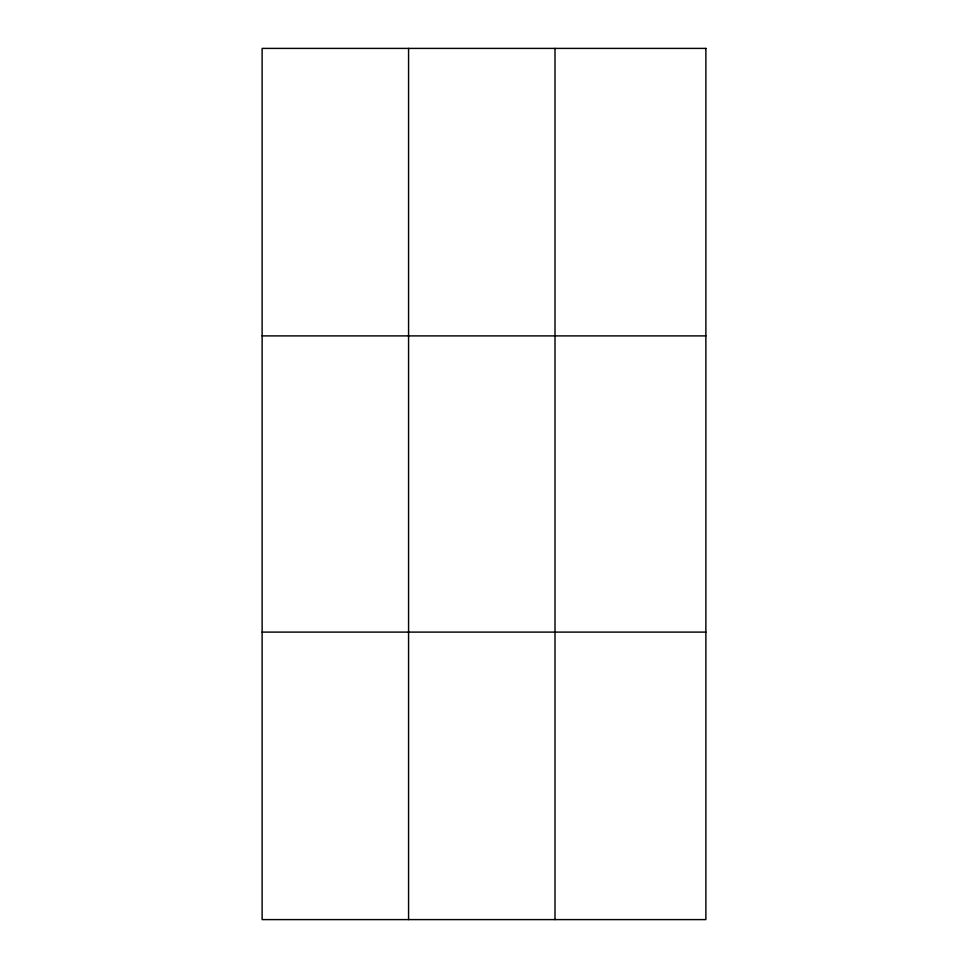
<?xml version="1.0" encoding="UTF-8"?>
<svg xmlns="http://www.w3.org/2000/svg" width="968" height="968" viewBox="0 0 968 968"><rect width="100%" height="100%" fill="white"/><g stroke="black" fill="none" stroke-linecap="round" stroke-linejoin="round"><path stroke-width="1.45" d="M408.569 919.6L408.569 48.4M555.003 919.6L555.003 48.4M262.122 335.896L705.878 335.896M262.122 632.104L705.878 632.104M705.878 48.4L705.878 919.6L262.122 919.6L262.122 48.4L705.878 48.4"/></g></svg>
